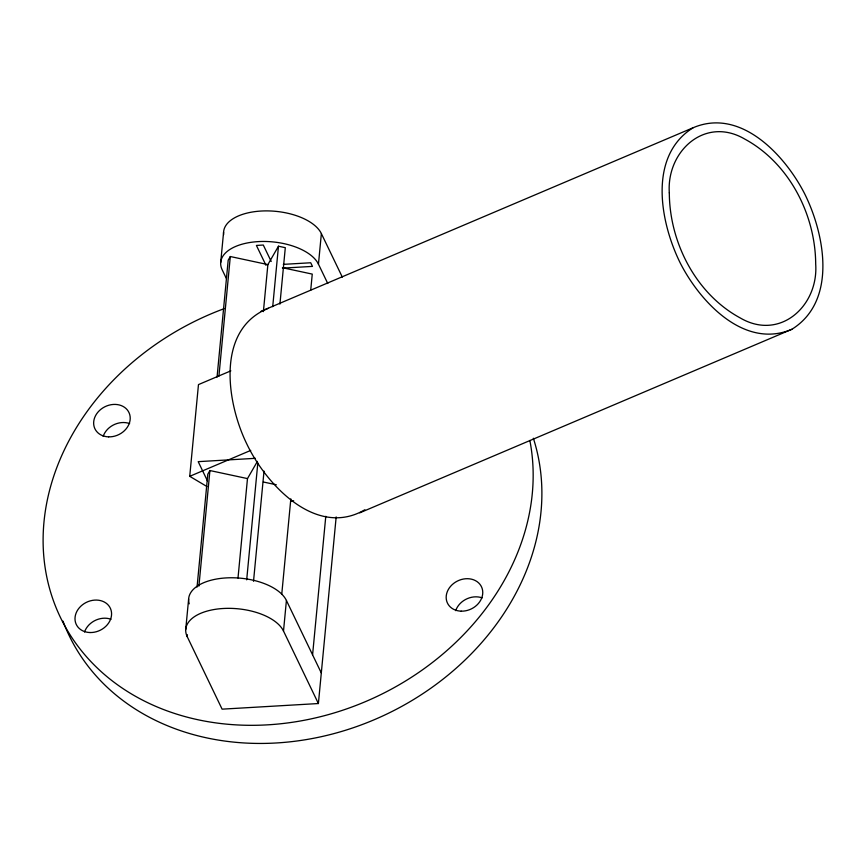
<?xml version="1.0" encoding="UTF-8"?>
<svg xmlns="http://www.w3.org/2000/svg" width="866" height="866" viewBox="0 0 866 866"><rect width="100%" height="100%" fill="white"/><g stroke="black" fill="none" stroke-linecap="round" stroke-linejoin="round"><path stroke-width="1.3" d="M206.866 486.497L189.73 476.322L198.466 384.601L230.843 370.854M185.714 629.582L188.636 599.001M220.678 262.701L223.59 232.131M336.17 516.915L318.396 703.538L222.107 709.157L187.218 636.672L187.402 634.756M197.047 587.094L207.797 474.211L209.918 470.541L247.481 478.595L257.418 461.372M217.052 377.121L228.191 260.201L230.313 256.531L267.875 264.585L278.473 246.215L285.304 247.687L279.924 304.128M198.909 586.109L209.918 470.541M218.914 376.136L230.313 256.531M237.998 578.044L247.481 478.595M263.394 311.619L267.875 264.585M246.691 579.83L257.83 462.92M272.714 306.694L278.473 246.215M253.522 581.292L264.022 471.104M281.753 594.282L290.835 498.87M310.721 290.229L312.258 274.1L282.468 267.713M318.396 703.538L283.507 631.054L286.419 600.474A49.838 25.201 5.4 0 0 228.245 577.817A49.838 25.201 5.4 0 0 189.232 603.808M327.77 283.507L318.461 264.173L321.373 233.604A49.838 25.201 5.4 0 0 265.472 210.893A49.838 25.201 5.4 0 0 223.666 234.556M312.583 654.848L325.789 516.288M364.857 509.749C316.101 538.371 265.981 484.451 246.713 443.771C226.708 402.831 215.515 329.502 268.363 308.285M693.146 127.735C647.66 156.086 660.206 222.594 680.254 263.026C699.804 301.52 744.208 349.68 791.87 329.286C837.357 300.935 824.8 234.426 804.763 193.995C785.202 155.501 740.809 107.341 693.146 127.735L260.991 311.295M189.73 476.322L250.739 450.407M359.715 512.856L791.87 329.286M283.323 264.368L310.71 262.766L312.464 266.392L282.457 268.146M255.438 458.32L198.195 461.654L207.504 480.987M291.008 500.959L293.671 500.797M263.372 482.005L276.319 484.776M321.373 233.604L342.308 277.098M271.199 261.456L263.296 245.035L256.412 245.435L266.014 265.375M226.243 278.246L222.172 269.791A49.838 25.201 5.4 0 1 258.111 241.614A49.838 25.201 5.4 0 1 318.461 264.173M286.419 600.474L321.308 672.969M187.218 636.672A49.838 25.201 5.4 0 1 223.157 608.495A49.838 25.201 5.4 0 1 283.507 631.054M84.532 632.018A18.868 15.566 -25.7 0 1 110.989 619.244M103.173 436.356A18.868 15.566 -25.7 0 1 129.629 423.571M455.711 610.649A18.868 15.566 -25.7 0 1 482.167 597.876M529.851 440.458A252.731 208.533 -25.7 0 1 336.344 712.274A252.731 208.533 -25.7 0 1 49.633 588.761A252.731 208.533 -25.7 0 1 224.013 308.707M533.348 438.239A252.731 208.533 -25.7 0 1 365.495 723.283A252.731 208.533 -25.7 0 1 62.991 621.138M669.31 192.88C669.559 242.556 695.928 293.975 740.311 317.995C780.05 341.215 818.597 305.785 815.696 264.141C815.447 214.465 789.088 163.046 744.695 139.036C704.956 115.806 666.409 151.236 669.31 192.88M90.021 632.537A18.868 15.566 -25.7 0 0 110.512 608.603A18.868 15.566 -25.7 0 0 79.336 607.77A18.868 15.566 -25.7 0 0 90.021 632.537M108.661 436.865A18.868 15.566 -25.7 0 0 129.153 412.941A18.868 15.566 -25.7 0 0 97.977 412.108A18.868 15.566 -25.7 0 0 108.661 436.865M461.199 611.169A18.868 15.566 -25.7 0 0 481.691 587.235A18.868 15.566 -25.7 0 0 450.515 586.401A18.868 15.566 -25.7 0 0 461.199 611.169"/></g></svg>
